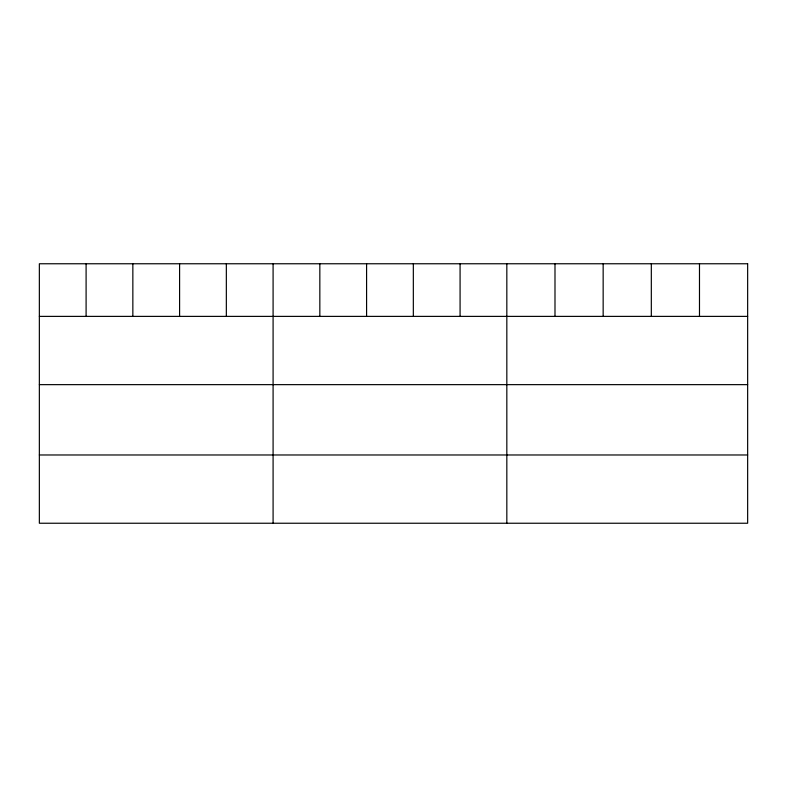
<?xml version="1.0" encoding="UTF-8"?>
<svg xmlns="http://www.w3.org/2000/svg" width="787" height="787" viewBox="0 0 787 787"><rect width="100%" height="100%" fill="white"/><g stroke="black" fill="none" stroke-linecap="round" stroke-linejoin="round"><path stroke-width="1.18" d="M39.35 316.384L747.65 316.384M39.35 384.646L747.65 384.646M39.35 454.975L747.65 454.975M699.486 263.763L699.486 316.384M651.321 263.763L651.321 316.384M603.157 263.763L603.157 316.384M554.992 263.763L554.992 316.384M506.828 263.763L506.828 523.237M460.08 263.763L460.08 316.384M413.332 263.763L413.332 316.384M366.585 263.763L366.585 316.384M319.837 263.763L319.837 316.384M273.089 263.763L273.089 523.237M226.341 263.763L226.341 316.384M179.593 263.763L179.593 316.384M132.846 263.763L132.846 316.384M86.098 263.763L86.098 316.384M747.65 263.763L39.35 263.763L39.35 523.237L747.65 523.237L747.65 263.763"/></g></svg>
